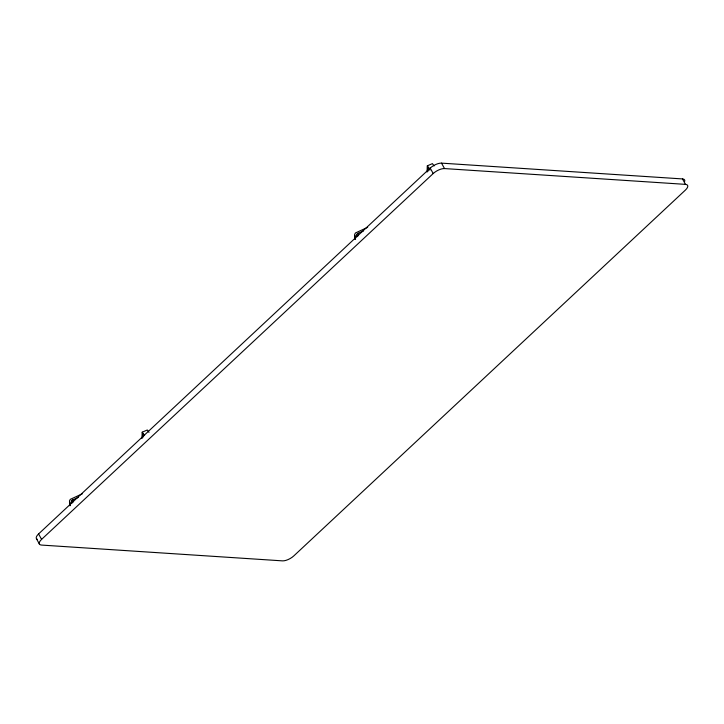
<?xml version="1.0" encoding="UTF-8"?>
<svg xmlns="http://www.w3.org/2000/svg" width="724" height="724" viewBox="0 0 724 724"><rect width="100%" height="100%" fill="white"/><g stroke="black" fill="none" stroke-linecap="round" stroke-linejoin="round"><path stroke-width="1.09" d="M141.949 438.436L142.157 432.219L147.289 429.993L148.99 432.319M142.782 437.748L143.044 433.902M427.07 172.077L427.287 165.85L432.418 163.624L434.11 165.95M427.911 171.38L428.056 167.552L429.902 170.194M71.323 502.61L71.866 500.311L78.21 497.406M72.988 502.13L73.024 499.632M363.339 231.037L358.154 233.264L358.118 235.771L356.959 236.449M71.332 500.908L71.83 503.108M69.785 502.393L69.957 505.805M355.131 235.752L354.552 237.083L355.086 239.436M37.241 539.353A8.923 3.584 -28.9 0 1 38.58 533.941L430.201 168.086A8.923 3.584 -28.9 0 1 441.522 163.135L682.488 178.928A8.923 3.584 -28.9 0 1 684.723 181.299M41.585 539.38L433.205 173.534A8.923 3.584 -28.9 0 1 444.527 168.574L685.492 184.367A8.923 3.584 -28.9 0 1 685.42 190.059L293.799 555.914A8.923 3.584 -28.9 0 1 282.478 560.865L41.512 545.072A8.923 3.584 -28.9 0 1 41.585 539.38L38.58 533.941M71.83 502.818L72.644 502.293M358.154 233.264L356.47 234.513L356.959 236.739M367.683 227.327L355.43 232.974L354.588 234.576L355.602 239.074M82.554 493.696L70.3 499.343L69.459 500.945L70.472 505.433M427.359 165.805L429.73 169.045M142.23 432.174L144.601 435.405M143.053 433.902L144.203 435.676M682.488 178.928L685.492 184.367M441.522 163.135L444.527 168.574M430.201 168.086L433.205 173.534M36.462 538.728L39.467 544.176"/></g></svg>
